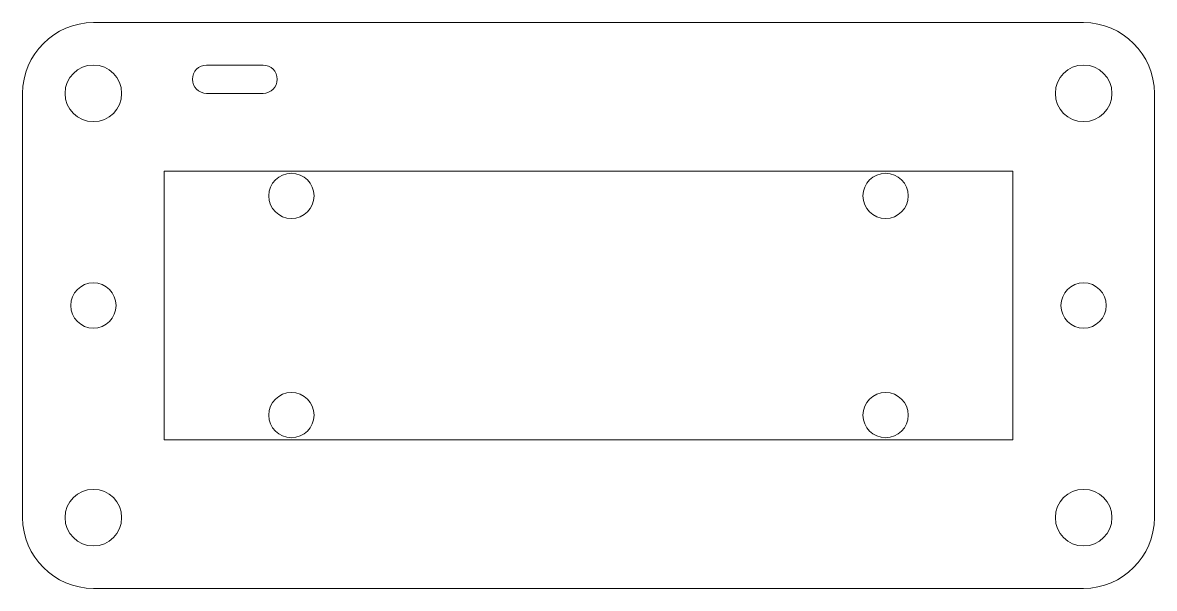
# Model space of a CAD drawing. Header units: millimetres. Extents: x -40 to 40, y -20 to 20.
import ezdxf

# ---------------------------------------------------------------- set-up
doc = ezdxf.new("R2010")
doc.units = ezdxf.units.MM
doc.layers.get('0').update_dxf_attribs({"linetype": 'CONTINUOUS', "lineweight": 0})
for name, color, linetype, lineweight in [('CableTieMount', 1, 'CONTINUOUS', 0), ('Mount', 1, 'CONTINUOUS', 0), ('TrustWebcam_Board', 2, 'CONTINUOUS', 0), ('TrustWebcam_MountingHoles', 1, 'CONTINUOUS', 0)]:
    doc.layers.add(name, color=color, linetype=linetype, lineweight=lineweight)

# ---------------------------------------------------------------- blocks, each defined once
blk = doc.blocks.new('TrustWebcam-1')
at = {"layer": 'TrustWebcam_Board'}
for p, q in [((-30, -9.5), (-30, 9.5)), ((-30, 9.5), (30, 9.5)), ((30, 9.5), (30, -9.5)), ((-30, -9.5), (30, -9.5))]:
    blk.add_line(p, q, dxfattribs=at)
at = {"layer": 'TrustWebcam_MountingHoles'}
for centre in [(-21, 7.75), (21, 7.75), (-21, -7.75), (21, -7.75)]:
    blk.add_circle(centre, 1.6, dxfattribs=at)

msp = doc.modelspace()

# ---------------------------------------------------------------- linework, layer by layer
at = {"layer": 'CableTieMount'}
for p, q in [((-27, 17), (-23, 17)), ((-28, 16), (-28, 16)), ((-22, 16), (-22, 16)), ((-23, 15), (-27, 15))]:
    msp.add_line(p, q, dxfattribs=at)
for centre, start, end in [((-27, 16), 90, 180), ((-23, 16), 0, 90), ((-27, 16), 180, 270), ((-23, 16), 270, 0)]:
    msp.add_arc(centre, 1, start, end, dxfattribs=at)
at = {"layer": 'Mount'}
for p, q in [((-35, 20), (35, 20)), ((-40, -15), (-40, 15)), ((40, 15), (40, -15)), ((35, -20), (-35, -20))]:
    msp.add_line(p, q, dxfattribs=at)
for centre, radius in [((-35, 15), 2), ((35, 15), 2), ((-35, 0), 1.6), ((35, 0), 1.6), ((-35, -15), 2), ((35, -15), 2)]:
    msp.add_circle(centre, radius, dxfattribs=at)
for centre, start, end in [((-35, 15), 90, 180), ((35, 15), 0, 90), ((-35, -15), 180, 270), ((35, -15), 270, 0)]:
    msp.add_arc(centre, 5, start, end, dxfattribs=at)

# ---------------------------------------------------------------- block references
msp.add_blockref('TrustWebcam-1', (0, 0))

doc.saveas('drawing.dxf')
